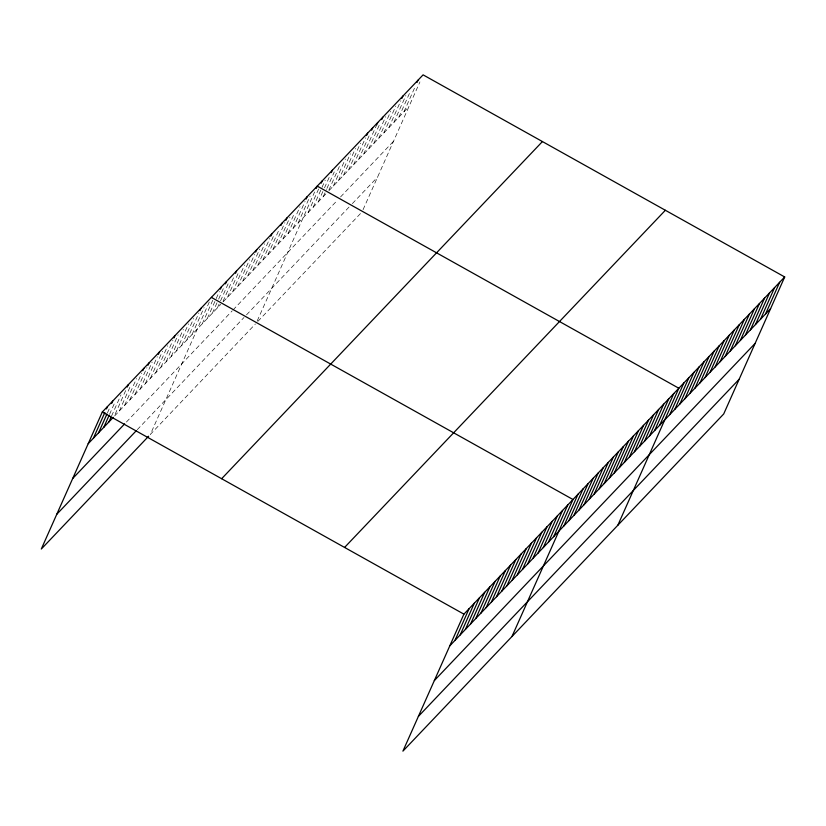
<?xml version="1.0" encoding="UTF-8"?>
<svg xmlns="http://www.w3.org/2000/svg" width="826" height="826" viewBox="0 0 826 826"><rect width="100%" height="100%" fill="white"/><g stroke="black" fill="none" stroke-linecap="round" stroke-linejoin="round"><path stroke-width="0.62" stroke-dasharray="4.13 3.1" d="M107.463 412.845L110.075 406.97M109.517 414.425L115.268 401.519M111.582 416.005L120.988 394.88M125.655 390.595L114.164 416.418L220.779 304.35M119.357 410.956L130.849 385.133M124.55 405.494L136.569 378.504M129.744 400.042L141.762 373.042M134.937 394.58L146.956 367.591M140.131 389.118L152.149 362.129M145.324 383.667L157.343 356.667M150.518 378.205L162.536 351.205M155.711 372.743L167.73 345.753M160.905 367.291L172.923 340.291M166.098 361.829L178.117 334.829M171.292 356.367L183.31 329.378M176.485 350.905L188.504 323.916M181.679 345.454L193.697 318.454M186.872 339.992L198.89 312.992M192.066 334.53L204.084 307.54M209.277 302.079L150.363 434.393L255.389 324.009M202.298 323.771L212.747 300.303M207.336 318.475L215.7 299.693M216.226 298.527L219.355 291.485M212.385 313.178L218.126 300.272M218.653 299.095L224.404 286.188M217.424 307.881L220.036 302.017M220.563 300.84L228.916 282.058M222.989 301.407L233.964 276.762M227.501 297.288L239.003 271.465M232.55 291.981L244.568 264.991M237.589 286.684L249.607 259.694M242.627 281.387L254.645 254.398M247.666 276.09L259.684 249.091M252.704 270.794L264.723 243.794M257.753 265.497L269.772 238.497M262.792 260.19L274.284 234.377M267.83 254.893L279.333 229.07M272.869 249.597L284.887 222.607M277.918 244.3L289.936 217.3M282.957 239.003L294.448 213.18M287.995 233.706L300.014 206.706M293.034 228.399L305.052 201.41M298.083 223.103L310.101 196.113M257.196 320.953L314.613 191.983M308.16 212.509L318.609 189.04M313.199 207.212L325.217 180.213M318.237 201.916L323.988 188.999M324.515 187.832L329.739 176.093M323.286 196.609L326.415 189.567M326.941 188.4L334.251 171.963M328.841 190.145L340.343 164.322M333.363 186.015L345.382 159.026M338.402 180.718L350.42 153.729M343.451 175.422L355.469 148.422M348.489 170.125L360.508 143.125M353.528 164.828L365.546 137.828M358.567 159.521L370.069 133.709M363.605 154.225L376.677 124.881M368.654 148.928L379.63 124.282M373.693 143.631L385.711 116.631M378.731 138.334L390.75 111.334M383.77 133.038L395.788 106.038M388.819 127.731L400.837 100.741M393.857 122.434L405.876 95.444M398.896 117.137L410.388 91.314M403.935 111.84L415.437 86.018M363.058 209.69L419.949 81.898M223.299 301.696L326.642 193.077M329.161 190.434L408.984 106.544M126.388 422.055L232.199 310.844M233.035 309.957L337.214 200.46M340.57 196.929L393.506 141.298M137.281 429.665L243.98 317.514M246.499 314.861L349.832 206.242M352.361 203.599L377.565 177.105M257.908 321.355L361.251 212.747"/><path stroke-width="1.24" d="M784.7 276.968L463.913 614.141L402.912 751.144L723.7 413.981L784.7 276.968L423.088 74.856L102.3 412.019L41.3 549.032L148.639 436.211M93.39 438.255L104.881 412.432M106.451 408.911L107.494 406.568M98.583 432.793L106.936 414.012M111.644 403.449L112.687 401.106M103.777 427.331L109.001 415.602M108.97 421.88L111.056 417.182M127.225 387.074L128.267 384.73M142.805 370.698L143.848 368.355M147.999 365.237L149.041 362.893M158.386 354.323L159.428 351.969M173.966 337.948L175.009 335.593M199.933 310.648L200.976 308.305M220.408 289.131L221.451 286.787M225.446 283.834L226.489 281.49M235.524 273.241L236.577 270.897M255.688 252.044L256.731 249.7M270.814 236.153L271.857 233.799M280.892 225.55L281.945 223.206M285.941 220.253L286.983 217.909M306.105 199.066L307.148 196.712M316.182 188.462L317.225 186.118L678.838 388.241L617.838 525.243M321.221 183.166L322.264 180.822M331.309 172.572L332.351 170.218M366.589 135.485L367.632 133.131M371.628 130.188L372.681 127.834M376.677 124.881L377.719 122.537M381.715 119.584L382.758 117.24M401.88 98.397L402.923 96.043M417.006 82.497L418.049 80.153M455.002 640.367L469.106 608.679M460.196 634.915L474.3 603.228M465.389 629.453L479.493 597.766M470.583 623.991L484.686 592.304M475.776 618.54L489.88 586.842M480.969 613.078L495.073 581.39M486.163 607.616L500.267 575.928M491.356 602.154L505.46 570.467M496.55 596.702L510.654 565.015M501.743 591.24L515.847 559.553M506.937 585.779L521.041 554.091M512.13 580.327L526.234 548.629M517.324 574.865L531.428 543.178M522.517 569.403L536.621 537.716M527.711 563.941L541.815 532.254M532.904 558.49L547.008 526.802M538.098 553.028L552.202 521.34M543.291 547.566L557.395 515.878M548.485 542.114L562.589 510.416M553.678 536.652L567.782 504.965M511.975 636.505L572.976 499.503L211.363 297.381M563.91 525.894L578.024 494.206M568.949 520.597L583.063 488.909M573.998 515.3L588.102 483.613M579.036 510.003L593.14 478.306M584.075 504.696L598.189 473.009M589.114 499.4L603.228 467.712M594.162 494.103L608.266 462.415M599.201 488.806L613.305 457.119M604.24 483.509L618.344 451.822M609.278 478.213L623.393 446.515M614.317 472.906L628.431 441.218M619.366 467.609L633.47 435.921M624.404 462.312L638.508 430.625M629.443 457.015L643.557 425.328M634.482 451.719L648.596 420.031M639.53 446.422L653.634 414.724M644.569 441.115L658.673 409.428M649.608 435.818L663.722 404.131M654.646 430.522L668.761 398.834M659.695 425.225L673.799 393.537M669.772 414.631L683.876 382.934M674.811 409.324L688.925 377.637M679.85 404.028L693.964 372.34M684.899 398.731L699.002 367.043M689.937 393.434L704.041 361.747M694.976 388.137L709.09 356.45M700.014 382.841L714.129 351.143M705.063 377.534L719.167 345.846M710.102 372.237L724.206 340.549M715.14 366.94L729.244 335.253M720.179 361.643L734.293 329.956M725.218 356.347L739.332 324.659M730.267 351.05L744.371 319.352M735.305 345.743L749.409 314.056M740.344 340.446L754.458 308.759M745.382 335.149L759.497 303.462M750.431 329.853L764.535 298.165M755.47 324.556L769.574 292.869M760.509 319.259L774.623 287.572M765.547 313.963L779.661 282.265M88.186 443.707L113.296 417.326M72.719 478.471L124.654 423.872M56.777 514.278L136.414 430.573M221.636 478.719L542.424 141.556M344.576 547.442L665.364 210.269M449.798 645.829L770.596 308.656M434.331 680.583L755.119 343.41M418.39 716.39L739.177 379.227M102.3 412.019L463.913 614.141"/></g></svg>
